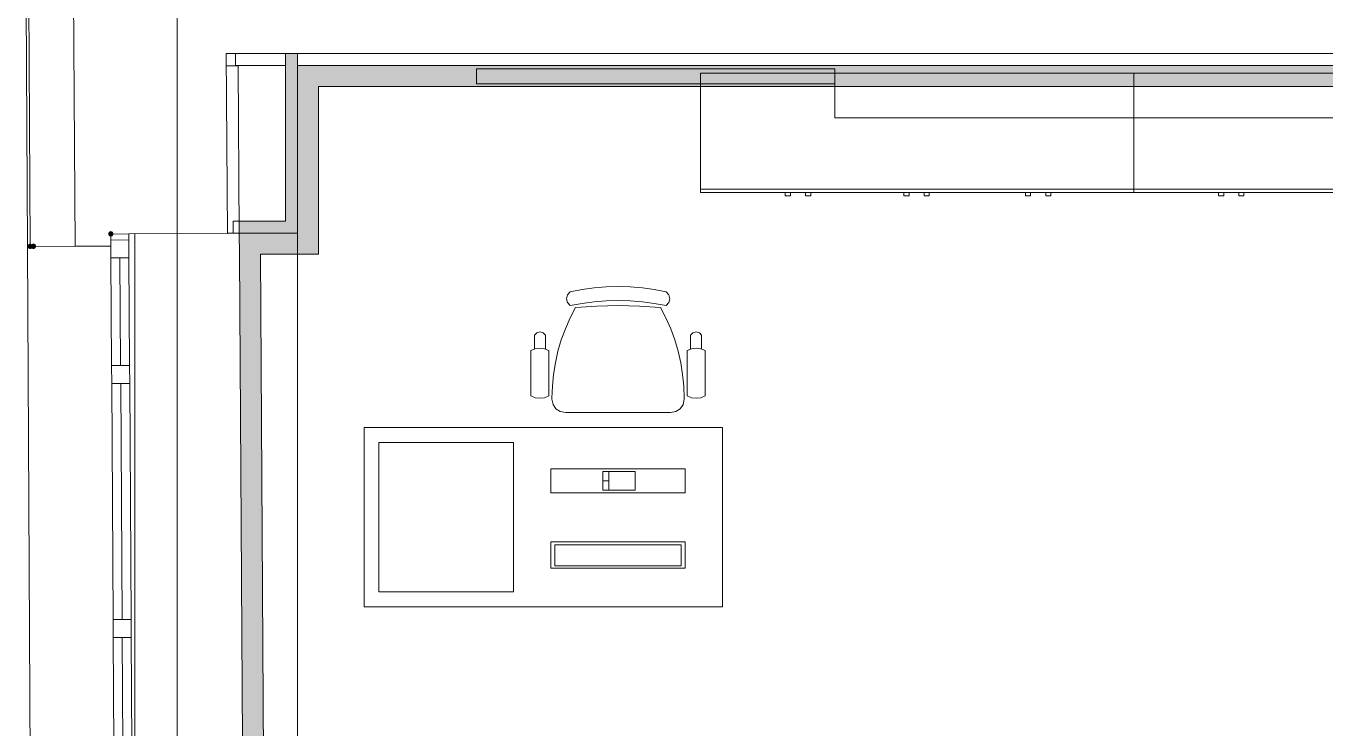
# Model space of a CAD drawing. Header units: millimetres. Extents: x 0 to 1189, y 0 to 841.
# Drawn here: x 233.61 to 277.08, y 465.96 to 489.45 of the extents above; entities that cross this region are included whole.
import ezdxf

# ---------------------------------------------------------------- set-up
doc = ezdxf.new("R2010")
doc.units = ezdxf.units.MM

msp = doc.modelspace()

# ---------------------------------------------------------------- hatches: boundary and pattern name
h = msp.add_hatch(color=7)
h.dxf.hatch_style = 2
h.paths.add_polyline_path([(242.698371, 488.523517), (242.698371, 482.916508), (242.29837, 482.916508), (242.29837, 488.523517)])
at = {"true_color": 0xf1d696}
h = msp.add_hatch(color=41, dxfattribs=at)
h.dxf.hatch_style = 2
h.paths.add_polyline_path([(243.398372, 487.423515), (242.698371, 487.423515), (242.698371, 488.123516)])
h = msp.add_hatch(color=41, dxfattribs=at)
h.dxf.hatch_style = 2
h.paths.add_polyline_path([(243.398372, 488.123516), (243.398372, 487.423515), (242.698371, 488.123516)])
h = msp.add_hatch(color=41, dxfattribs=at)
h.dxf.hatch_style = 2
h.paths.add_polyline_path([(243.398372, 488.123516), (296.176452, 488.123516), (296.176452, 487.423515), (243.398372, 487.423515)])
at = {"true_color": 0x999999}
h = msp.add_hatch(color=253, dxfattribs=at)
h.dxf.hatch_style = 2
h.paths.add_polyline_path([(260.680398, 488.012516), (260.680398, 487.512516), (248.68038, 487.512516), (248.68038, 488.012516)])
at = {"true_color": 0xf1d696}
h = msp.add_hatch(color=41, dxfattribs=at)
h.dxf.hatch_style = 2
h.paths.add_polyline_path([(243.398372, 482.517508), (242.698371, 482.516508), (242.698371, 487.423515), (243.398372, 487.423515)])
h = msp.add_hatch(color=7)
h.dxf.hatch_style = 2
h.paths.add_polyline_path([(240.745368, 482.916508), (242.698371, 482.916508), (242.698371, 482.516508), (240.747368, 482.516508)])
h = msp.add_hatch(color=7)
h.dxf.hatch_style = 2
h.paths.add_polyline_path([(233.840357, 482.080507), (233.81392, 482.14407), (233.750357, 482.170507), (233.686795, 482.14407), (233.660357, 482.080507), (233.660357, 482.070507), (233.686795, 482.006945), (233.750357, 481.980507), (233.81392, 482.006945), (233.840357, 482.070507)])
h = msp.add_hatch(color=7)
h.dxf.hatch_style = 2
h.paths.add_polyline_path([(233.769357, 482.071507), (233.795795, 482.007945), (233.859357, 481.981507), (233.92292, 482.007945), (233.949357, 482.071507), (233.949357, 482.081507), (233.92292, 482.14507), (233.859357, 482.171507), (233.795795, 482.14507), (233.769357, 482.081507)])
h = msp.add_hatch(color=7)
h.dxf.hatch_style = 2
h.paths.add_polyline_path([(236.537361, 482.496508), (236.510924, 482.56007), (236.447361, 482.586508), (236.383799, 482.56007), (236.357361, 482.496508), (236.357361, 482.486508), (236.383799, 482.422945), (236.447361, 482.396508), (236.510924, 482.422945), (236.537361, 482.486508)])
h = msp.add_hatch(color=41, dxfattribs=at)
h.dxf.hatch_style = 2
h.paths.add_polyline_path([(241.447369, 482.514508), (241.451369, 481.814507), (240.747368, 482.513508)])
h = msp.add_hatch(color=41, dxfattribs=at)
h.dxf.hatch_style = 2
h.paths.add_polyline_path([(241.451369, 481.814507), (240.751368, 481.813507), (240.747368, 482.513508)])
h = msp.add_hatch(color=41, dxfattribs=at)
h.dxf.hatch_style = 2
h.paths.add_polyline_path([(242.698371, 482.516508), (242.698371, 481.816507), (241.451369, 481.814507), (241.447369, 482.514508)])
h = msp.add_hatch(color=41, dxfattribs=at)
h.dxf.hatch_style = 2
h.paths.add_polyline_path([(243.398372, 482.517508), (243.398372, 481.817507), (242.698371, 482.516508)])
h = msp.add_hatch(color=41, dxfattribs=at)
h.dxf.hatch_style = 2
h.paths.add_polyline_path([(242.698371, 482.516508), (243.398372, 481.817507), (242.698371, 481.816507)])
h = msp.add_hatch(color=41, dxfattribs=at)
h.dxf.hatch_style = 2
h.paths.add_polyline_path([(240.751368, 481.813507), (241.451369, 481.814507), (241.668369, 446.308453), (240.968368, 446.306453)])

# ---------------------------------------------------------------- linework, layer by layer
at = {"color": 7, "lineweight": 0}
for points in [[(238.672365, 251.095154), (238.672365, 729.022884)], [(235.250359, 482.079507), (235.178359, 493.857525)], [(233.687357, 492.355523), (233.750357, 482.080507)], [(233.607357, 492.155523), (233.659357, 482.070507)], [(240.310367, 488.523517), (301.07646, 488.523517)], [(240.310367, 488.523517), (240.347367, 482.510508)], [(240.621368, 488.523517), (240.621368, 488.123516)], [(242.29837, 488.123516), (242.29837, 488.523517)], [(242.698371, 488.123516), (242.698371, 488.523517)], [(240.713368, 488.114516), (240.313367, 488.111516)], [(240.621368, 488.123516), (242.29837, 488.123516)], [(240.747368, 482.513508), (240.713368, 488.114516)], [(242.29837, 488.123516), (242.29837, 482.916508)], [(242.698371, 488.123516), (300.676459, 488.123516)], [(242.698371, 482.516508), (242.698371, 488.123516)], [(242.698371, 488.123516), (242.698371, 487.423515)], [(296.176452, 488.123516), (242.698371, 488.123516)], [(242.698371, 487.423515), (242.698371, 482.516508)], [(243.398372, 487.423515), (296.176452, 487.423515)], [(243.398372, 481.817507), (243.398372, 487.423515)], [(242.29837, 482.916508), (240.544367, 482.916508)], [(240.544367, 482.916508), (240.544367, 482.516508)], [(237.047362, 482.490508), (236.447361, 482.486508)], [(237.047362, 482.490508), (236.447361, 482.486508)], [(236.447361, 482.486508), (236.452361, 481.686507)], [(236.447361, 482.486508), (236.452361, 481.686507)], [(237.048362, 482.290508), (236.448361, 482.286508)], [(237.047362, 482.490508), (240.347367, 482.510508)], [(237.052362, 481.690507), (237.047362, 482.490508)], [(237.052362, 481.690507), (237.047362, 482.490508)], [(237.247362, 482.493508), (237.247362, 464.663481)], [(240.347367, 482.510508), (240.747368, 482.513508)], [(242.698371, 482.513508), (240.347367, 482.513508)], [(240.544367, 482.516508), (242.698371, 482.516508)], [(242.698371, 482.516508), (240.747368, 482.513508)], [(240.747368, 482.513508), (240.751368, 481.813507)], [(242.698371, 445.610451), (242.698371, 482.513508)], [(233.659357, 482.070507), (233.859357, 482.071507)], [(233.747357, 464.882481), (233.659357, 482.070507)], [(233.859357, 482.081507), (233.750357, 482.080507)], [(233.750357, 482.070507), (235.250359, 482.079507)], [(235.250359, 482.079507), (236.450361, 482.086507)], [(240.751368, 481.813507), (240.972368, 445.606451)], [(241.451369, 481.814507), (242.698371, 481.816507)], [(241.668369, 446.308453), (241.451369, 481.814507)], [(243.398372, 481.817507), (242.698371, 481.816507)], [(236.452361, 481.686507), (237.052362, 481.690507)], [(236.474361, 478.087501), (236.452361, 481.686507)], [(236.774362, 478.088501), (236.752362, 481.688507)], [(237.052362, 481.690507), (237.074362, 478.090501)], [(236.474361, 478.087501), (237.074362, 478.090501)], [(236.478361, 477.4875), (236.474361, 478.087501)], [(236.474361, 478.087501), (236.478361, 477.4875)], [(237.074362, 478.090501), (237.078362, 477.4905)], [(237.078362, 477.4905), (237.074362, 478.090501)], [(237.078362, 477.4905), (236.478361, 477.4875)], [(236.526361, 469.587488), (236.478361, 477.4875)], [(236.826362, 469.588488), (236.778362, 477.4885)], [(237.078362, 477.4905), (237.126362, 469.590488)], [(236.526361, 469.587488), (237.126362, 469.590488)], [(236.529361, 468.987487), (236.526361, 469.587488)], [(236.526361, 469.587488), (236.529361, 468.987487)], [(237.126362, 469.590488), (237.129362, 468.990487)], [(237.129362, 468.990487), (237.126362, 469.590488)], [(237.129362, 468.990487), (236.529361, 468.987487)], [(236.551361, 465.387482), (236.529361, 468.987487)], [(236.851362, 465.389482), (236.829362, 468.989487)], [(237.129362, 468.990487), (237.151362, 465.390482)]]:
    msp.add_lwpolyline(points, dxfattribs=at)
at = {"color": 253, "lineweight": 0, "true_color": 0x999999}
for points in [[(248.68038, 487.512516), (248.68038, 488.012516)], [(248.68038, 488.012516), (260.680398, 488.012516)], [(256.180391, 487.873516), (256.180391, 483.87351)], [(270.680414, 487.873516), (256.180391, 487.873516)], [(260.680398, 488.012516), (260.680398, 487.512516)], [(260.680398, 486.373514), (260.680398, 487.873516)], [(260.680398, 487.873516), (280.680429, 487.873516)], [(270.680414, 483.87351), (270.680414, 487.873516)], [(270.680414, 487.873516), (270.680414, 483.87351)], [(285.180436, 487.873516), (270.680414, 487.873516)], [(260.680398, 487.512516), (248.68038, 487.512516)], [(280.680429, 486.373514), (260.680398, 486.373514)], [(256.180391, 483.99351), (270.680414, 483.99351)], [(270.680414, 483.99351), (285.180436, 483.99351)], [(256.180391, 483.87351), (270.680414, 483.87351)], [(259.193396, 483.87351), (259.019396, 483.87351)], [(259.019396, 483.87351), (259.019396, 483.77051)], [(259.019396, 483.77051), (259.193396, 483.77051)], [(259.193396, 483.77051), (259.193396, 483.87351)], [(259.870397, 483.87351), (259.696397, 483.87351)], [(259.696397, 483.87351), (259.696397, 483.77051)], [(259.696397, 483.77051), (259.870397, 483.77051)], [(259.870397, 483.77051), (259.870397, 483.87351)], [(263.162402, 483.87351), (262.988402, 483.87351)], [(262.988402, 483.87351), (262.988402, 483.77051)], [(262.988402, 483.77051), (263.162402, 483.77051)], [(263.162402, 483.77051), (263.162402, 483.87351)], [(263.839403, 483.87351), (263.665403, 483.87351)], [(263.665403, 483.87351), (263.665403, 483.77051)], [(263.665403, 483.77051), (263.839403, 483.77051)], [(263.839403, 483.77051), (263.839403, 483.87351)], [(267.232408, 483.87351), (267.059408, 483.87351)], [(267.059408, 483.87351), (267.059408, 483.77051)], [(267.059408, 483.77051), (267.232408, 483.77051)], [(267.232408, 483.77051), (267.232408, 483.87351)], [(267.909409, 483.87351), (267.735409, 483.87351)], [(267.735409, 483.87351), (267.735409, 483.77051)], [(267.735409, 483.77051), (267.909409, 483.77051)], [(267.909409, 483.77051), (267.909409, 483.87351)], [(270.680414, 483.87351), (285.180436, 483.87351)], [(273.693418, 483.87351), (273.519418, 483.87351)], [(273.519418, 483.87351), (273.519418, 483.77051)], [(273.519418, 483.77051), (273.693418, 483.77051)], [(273.693418, 483.77051), (273.693418, 483.87351)], [(274.370419, 483.87351), (274.196419, 483.87351)], [(274.196419, 483.87351), (274.196419, 483.77051)], [(274.196419, 483.77051), (274.370419, 483.77051)], [(274.370419, 483.77051), (274.370419, 483.87351)], [(251.824385, 480.091504), (251.734885, 480.192129), (251.702385, 480.323505), (251.734885, 480.45488), (251.824385, 480.555505)], [(251.824385, 480.555505), (252.22212, 480.631786), (252.622761, 480.686505), (253.025465, 480.719474), (253.429387, 480.730505), (253.833872, 480.719474), (254.236763, 480.686505), (254.637217, 480.631786), (255.03439, 480.555505)], [(255.03439, 480.555505), (255.124765, 480.45488), (255.15739, 480.323505), (255.124765, 480.192129), (255.03439, 480.091504)], [(251.212384, 476.983499), (251.212384, 476.996499), (251.225038, 477.39409), (251.262806, 477.788844), (251.325394, 478.179615), (251.412509, 478.565252), (251.523859, 478.944608), (251.65915, 479.316534), (251.81809, 479.679882), (252.000385, 480.033504)], [(251.824385, 480.091504), (252.22212, 480.167629), (252.622761, 480.222004), (253.025465, 480.254629), (253.429387, 480.265504), (253.833872, 480.254629), (254.236763, 480.222004), (254.637217, 480.167629), (255.03439, 480.091504)], [(252.000385, 480.033504), (252.714136, 480.076754), (253.429387, 480.091504), (254.138013, 480.077254), (254.844389, 480.034504)], [(254.844389, 480.034504), (255.026728, 479.680839), (255.18578, 479.317378), (255.321232, 478.945291), (255.432765, 478.565752), (255.520064, 478.179931), (255.582812, 477.789001), (255.620693, 477.394133), (255.633391, 476.996499), (255.633391, 476.983499)], [(250.626383, 479.099503), (250.701133, 479.185128), (250.810383, 479.217503), (250.919633, 479.185503), (250.994383, 479.099503)], [(255.851391, 479.099503), (255.925766, 479.185503), (256.035391, 479.217503), (256.143766, 479.186003), (256.218391, 479.100503)], [(250.626383, 479.100503), (250.627383, 478.644502)], [(250.994383, 479.099503), (250.994383, 478.642502)], [(255.851391, 479.099503), (255.851391, 478.642502)], [(256.218391, 479.100503), (256.218391, 478.644502)], [(250.506383, 478.586502), (250.651258, 478.649127), (250.807383, 478.670502), (250.963883, 478.649127), (251.108384, 478.586502)], [(250.506383, 478.586502), (250.506383, 477.0745)], [(251.108384, 478.586502), (251.108384, 477.0745)], [(255.736391, 478.586502), (255.881266, 478.649127), (256.037391, 478.670502), (256.193516, 478.649127), (256.338392, 478.586502)], [(255.736391, 478.586502), (255.736391, 477.0745)], [(256.338392, 478.586502), (256.338392, 477.0745)], [(251.108384, 477.0745), (250.963883, 477.012374), (250.807383, 476.991499), (250.651258, 477.012374), (250.506383, 477.0745)], [(251.671384, 476.512499), (251.488978, 476.548139), (251.344634, 476.645374), (251.247165, 476.789671), (251.211384, 476.966499), (251.212384, 476.983499)], [(255.633391, 476.983499), (255.633391, 476.966499), (255.59775, 476.789671), (255.500515, 476.645374), (255.356218, 476.548139), (255.17939, 476.512499)], [(256.338392, 477.0745), (256.193516, 477.012374), (256.037391, 476.991499), (255.881266, 477.012374), (255.736391, 477.0745)], [(251.671384, 476.512499), (255.17339, 476.512499)], [(244.922374, 470.012489), (244.922374, 476.012498)], [(244.922374, 476.012498), (256.922393, 476.012498)], [(256.922393, 476.012498), (256.922393, 470.012489)], [(249.922382, 475.512497), (245.422375, 475.512497)], [(245.422375, 475.512497), (245.422375, 470.51249)], [(249.922382, 470.51249), (249.922382, 475.512497)], [(255.667391, 474.627496), (251.177384, 474.627496)], [(251.177384, 474.627496), (251.177384, 473.832495)], [(252.916386, 473.913495), (252.916386, 474.547496)], [(252.916386, 474.547496), (253.997388, 474.547496)], [(253.117387, 474.547496), (253.117387, 473.913495)], [(253.997388, 474.547496), (253.997388, 473.913495)], [(255.667391, 473.832495), (255.667391, 474.627496)], [(253.117387, 474.230495), (252.916386, 474.230495)], [(253.997388, 473.913495), (252.916386, 473.913495)], [(251.177384, 473.832495), (255.667391, 473.832495)], [(255.667391, 472.192492), (251.177384, 472.192492)], [(251.177384, 472.192492), (251.177384, 471.305491)], [(255.667391, 471.305491), (255.667391, 472.192492)], [(255.53139, 472.086492), (251.306384, 472.086492)], [(251.306384, 472.086492), (251.306384, 471.387491)], [(255.53139, 471.387491), (255.53139, 472.086492)], [(251.177384, 471.305491), (255.667391, 471.305491)], [(251.306384, 471.387491), (255.53139, 471.387491)], [(245.422375, 470.51249), (249.922382, 470.51249)], [(256.922393, 470.012489), (244.922374, 470.012489)]]:
    msp.add_lwpolyline(points, dxfattribs=at)

doc.saveas('drawing.dxf')
